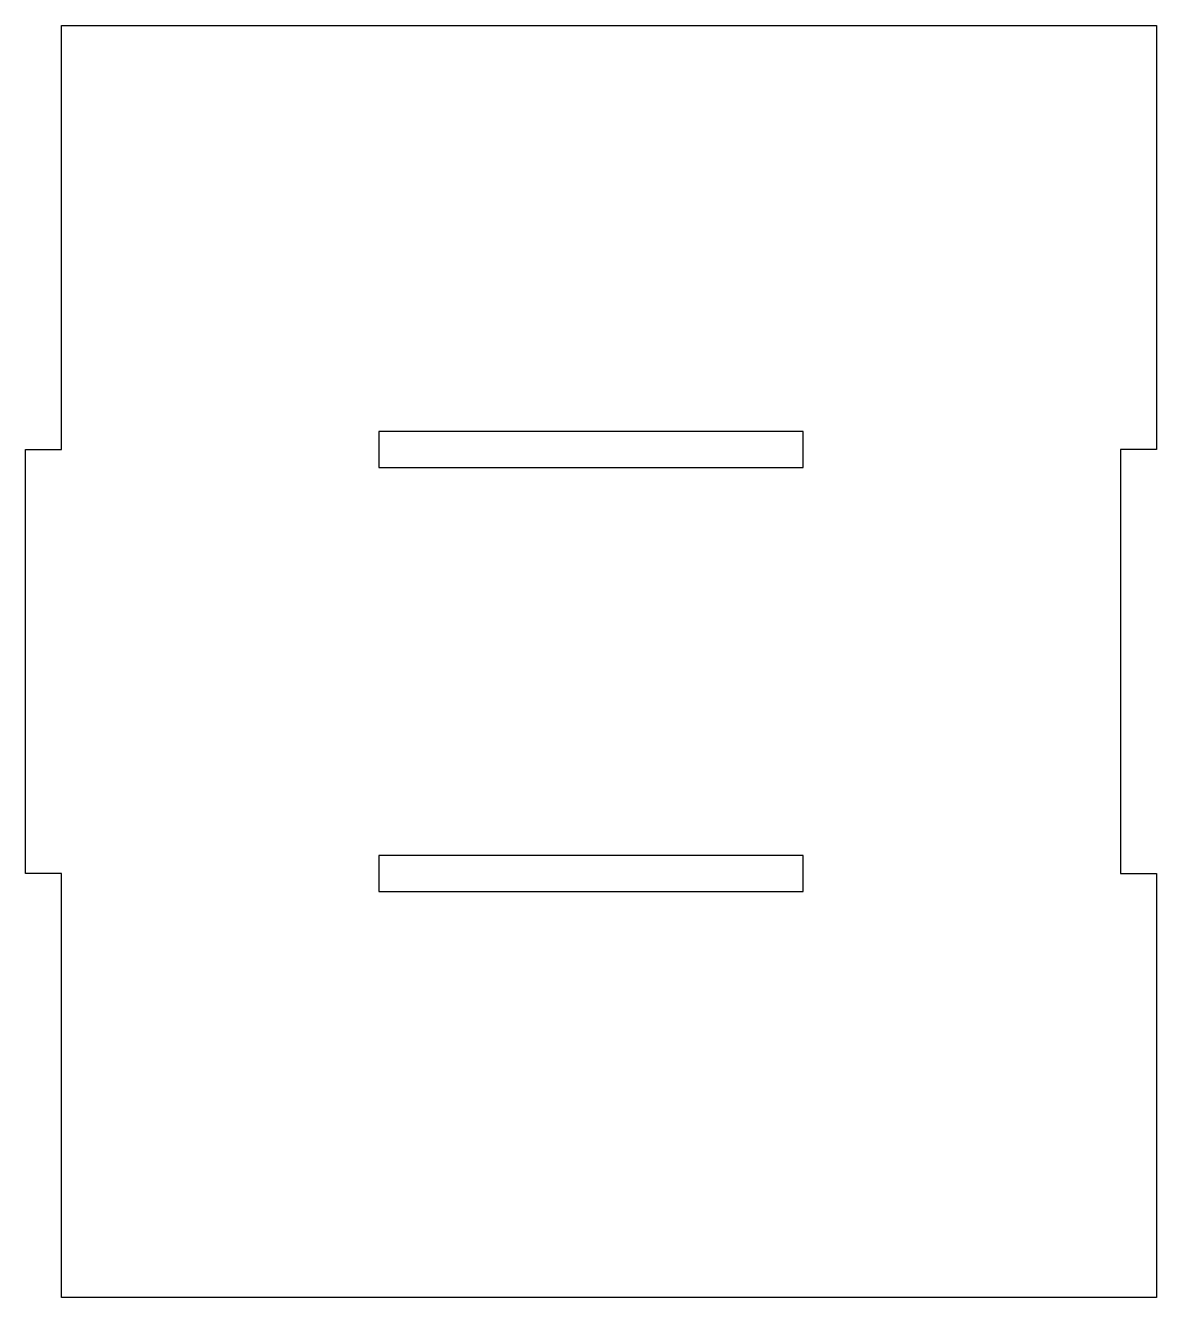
# Model space of a CAD drawing. Header units: millimetres. Extents: x -100 to 100, y -112 to 112.
import ezdxf

# ---------------------------------------------------------------- set-up
doc = ezdxf.new("R2010")
doc.units = ezdxf.units.MM
doc.layers.get('0').update_dxf_attribs({"linetype": 'CONTINUOUS'})

msp = doc.modelspace()

# ---------------------------------------------------------------- linework, layer by layer
for points in [[(-100, -37.5), (-100, 37.5), (-93.65, 37.5), (-93.65, 112.5), (100, 112.5), (100, 37.5), (93.65, 37.5), (93.65, -37.5), (100, -37.5), (100, -112.5), (-93.65, -112.5), (-93.65, -37.5)], [(-37.5, 40.675), (-37.5, 34.325), (37.5, 34.325), (37.5, 40.675)], [(-37.5, -34.325), (-37.5, -40.675), (37.5, -40.675), (37.5, -34.325)]]:
    msp.add_lwpolyline(points, close=True)

doc.saveas('drawing.dxf')
